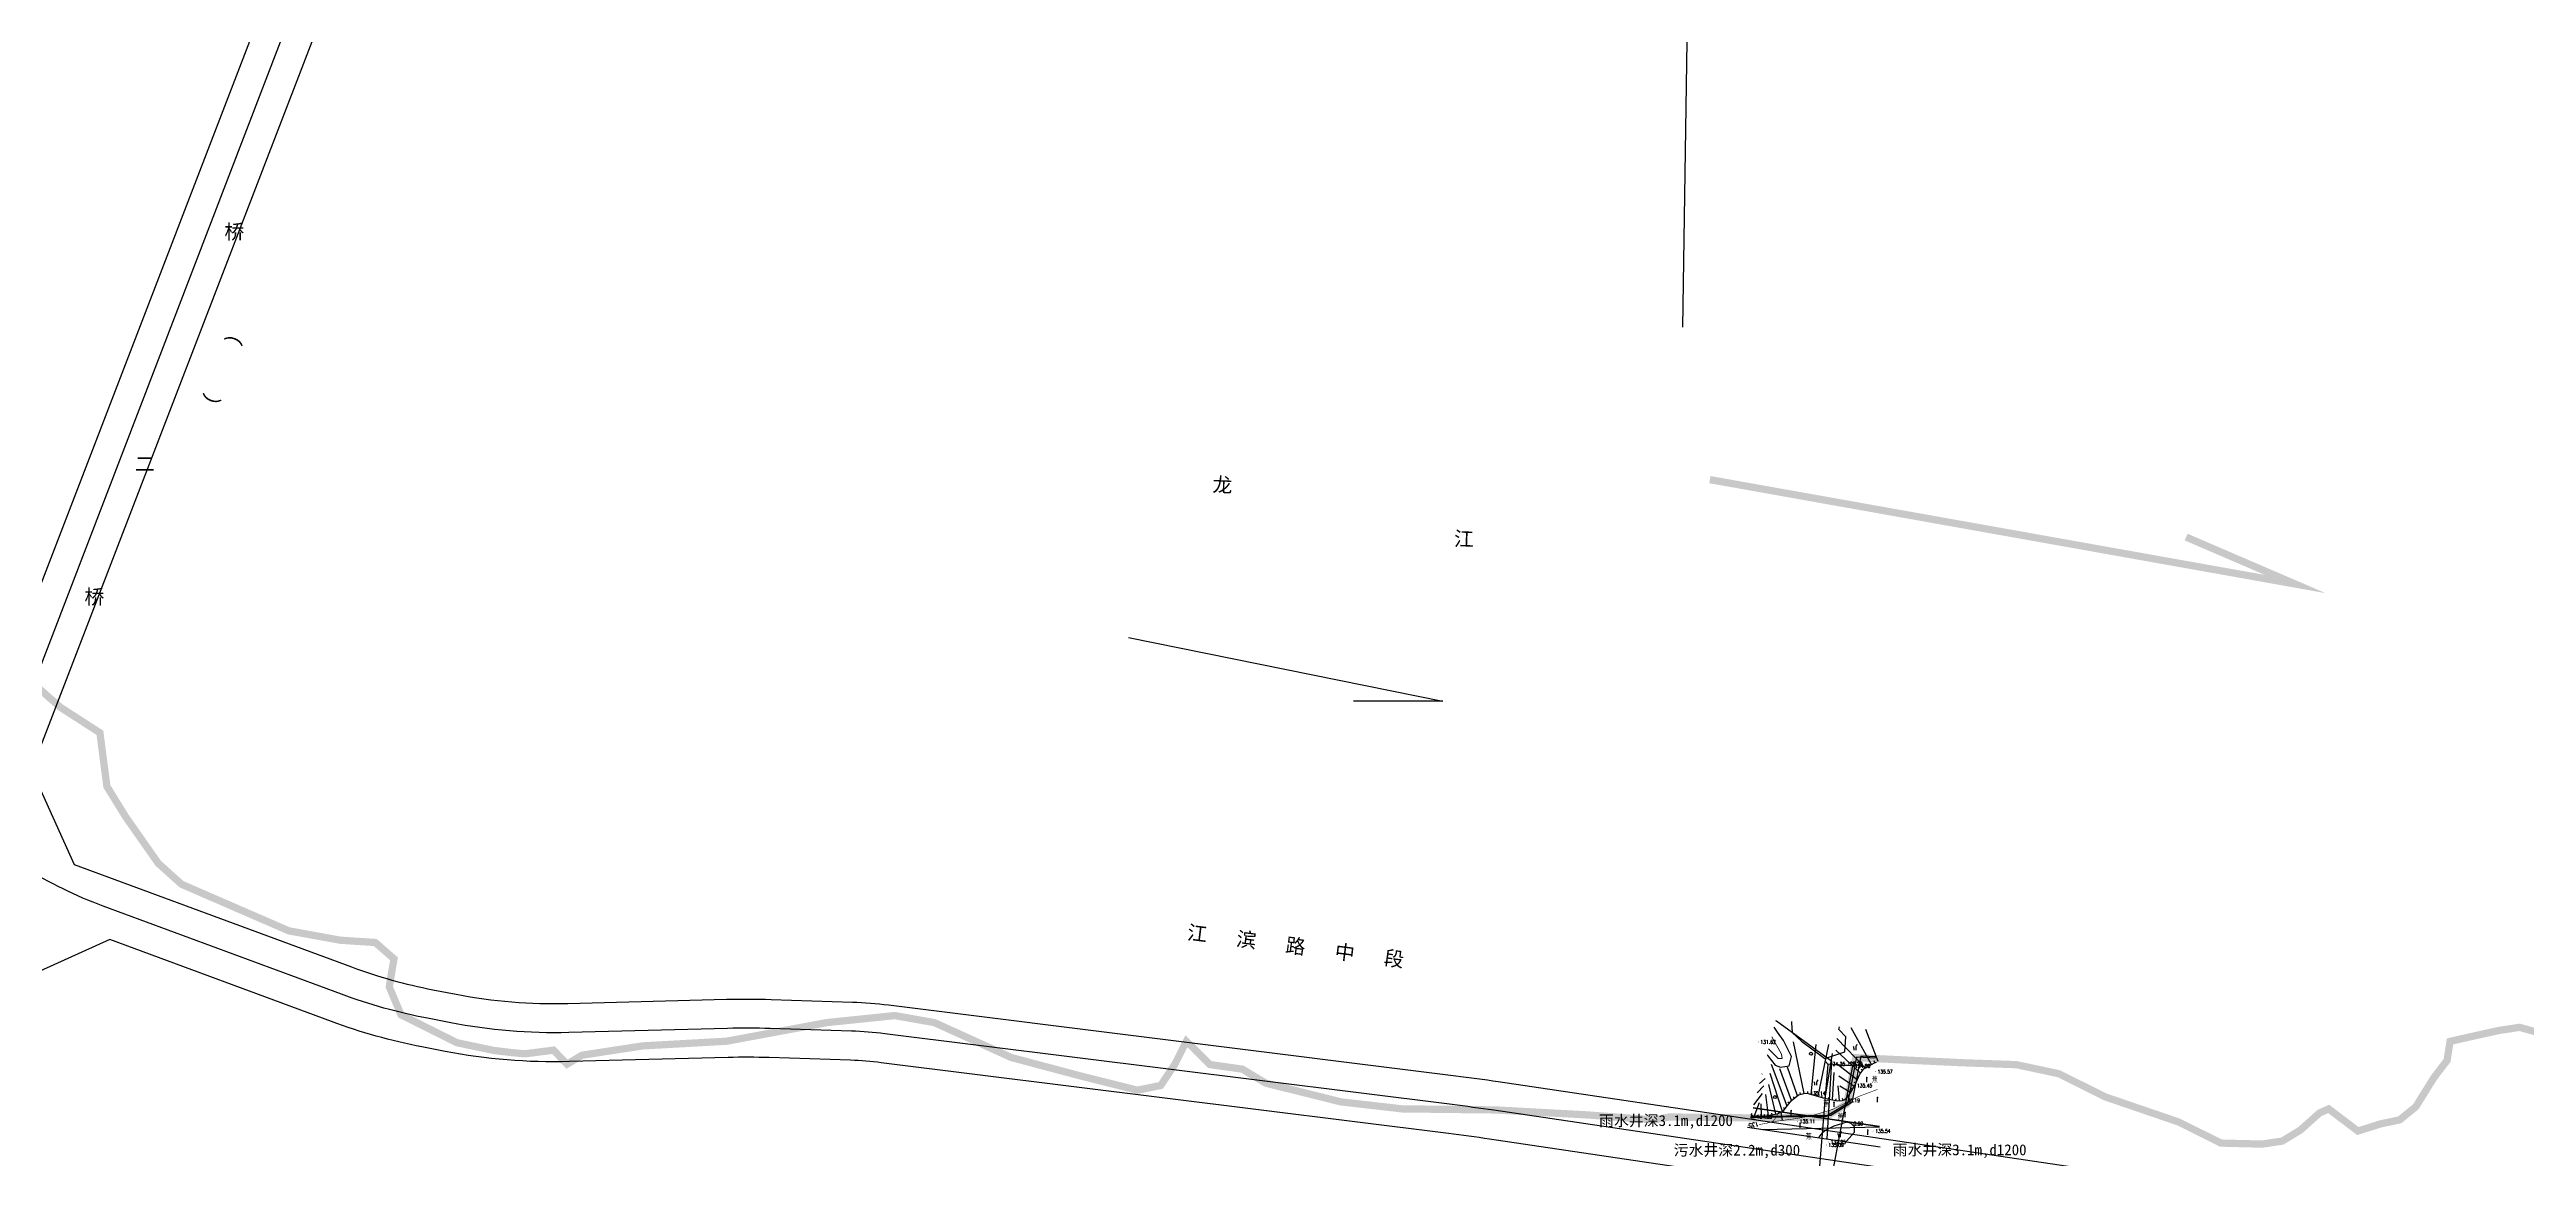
# Model space of a CAD drawing. Extents: x 529262 to 576451, y 2694391 to 2717535.
# Drawn here: x 563690 to 564370, y 2710915 to 2711220 of the extents above; entities that cross this region are included whole.
import ezdxf
from ezdxf.enums import TextEntityAlignment as Align
from ezdxf.xclip import XClip

# ---------------------------------------------------------------- set-up
doc = ezdxf.new("R2010")
doc.units = 0
doc.header["$XCLIPFRAME"] = 0
for name, pattern in [('CONTINOUS', [0]), ('X3', [5, 4, -1]), ('X5', [3, 2, -1])]:
    doc.linetypes.add(name, pattern=pattern)
doc.layers.add('ASSIST', color=7, linetype='Continuous', plot=False)
doc.layers.add('现状管道深度（物探资料）', color=2, linetype='Continuous', plot=False)
for name, color, linetype in [('DGX', 8, 'Continuous'), ('DLSS', 4, 'Continuous'), ('DMTZ', 8, 'Continuous'), ('GCD', 8, 'Continuous'), ('GXYZ', 8, 'Continuous'), ('PP-COM', 7, 'Continuous'), ('RD-中线', 40, 'Continuous'), ('RD-红线', 7, 'Continuous'), ('RD-路名', 7, 'Continuous'), ('ZBTZ', 8, 'Continuous'), ('ZJ', 7, 'Continuous'), ('河流', 4, 'Continuous')]:
    doc.layers.add(name, color=color, linetype=linetype)
for name, color, linetype, lineweight in [('SXSS', 5, 'Continuous', 0), ('规划人行道', 130, 'CONTINOUS', 30), ('规划道路红线', 5, 'Continuous', 40)]:
    doc.layers.add(name, color=color, linetype=linetype, lineweight=lineweight)
doc.styles.add('HZ', font='rs.shx', dxfattribs={"width": 0.8, "bigfont": 'hztxt.shx'})
doc.styles.get("Standard").update_dxf_attribs({"font": '', "height": 2.5, "bigfont": 'smfs.shx'})
doc.styles.add('黑体', font='simhei.ttf')
doc.styles.get('Standard').set_extended_font_data('FangSong_GB2312')
doc.linetypes.add('1033B', pattern='A,1,[159,AAA.SHX,S=1,R=0,X=0,Y=0],1', length=2)
doc.linetypes.add('10421', pattern='A,2,[150,AAA.SHX,S=0.5,R=0,X=0,Y=0.5],1e-11', length=2)
doc.linetypes.add('1161', pattern='A,0,[149,AAA.SHX,S=0.15,R=0,X=0,Y=0],-1.6', length=1.6)
doc.linetypes.add('732', pattern='A,9,-0.5,[162,AAA.SHX,S=1,R=0,X=0,Y=0],-0.5', length=10)

# ---------------------------------------------------------------- blocks, each defined once
blk = doc.blocks.new('A$C19FD0107')
at = {"layer": 'RD-中线', "color": 8, "linetype": 'Continuous'}
blk.add_lwpolyline([(-6627.45, 16505.62), (-6684.65, 16505.48, -0.037492), (-6707.06, 16507.11), (-6911.72, 16537.51, 0.005793), (-6923.17, 16539.07), (-7079.01, 16558.54, 0.02296), (-7088.16, 16559.26), (-7110.5, 16559.99, 0.014678), (-7122.24, 16560.02), (-7165.85, 16558.88, -0.054354), (-7198.26, 16561.55), (-7204.64, 16562.79, -0.040941), (-7228.26, 16569.39), (-7293.69, 16593.62, -0.100519), (-7334.28, 16618.79), (-7334.11, 16618.63, 0.047686), (-7352.15, 16632.63), (-7374.57, 16646.83, 0.049953), (-7410.2, 16664.71, -0.000863), (-7442.34, 16677.06), (-7791.92, 16810.22, -0.001693), (-7793.18, 16810.71), (-7866.66, 16839.5, 0.022456)], format="xyb", dxfattribs=at)
at = {"layer": 'RD-中线', "color": 8, "linetype": 'Continuous', "flags": 128}
blk.add_lwpolyline([(-7393.3, 16445.91), (-7331.33, 16606.32, 0.001946), (-7330.5, 16608.5), (-7322.99, 16628.38, -0.001527), (-7322.34, 16630.1), (-7235.29, 16856.55), (-7172.96, 17013.59, -0.014267), (-7166.2, 17029.31), (-7165.18, 17031.49)], format="xyb", dxfattribs=at)
at = {"layer": 'RD-红线', "color": 8, "linetype": 'Continuous'}
for points in [[(-7174.94, 16986.91), (-7227.83, 16853.63), (-7313.4, 16631.05)], [(-7203.65, 16957.95), (-7242.74, 16859.46), (-7325.37, 16644.5)]]:
    blk.add_lwpolyline(points, dxfattribs=at)
for points in [[(-7313.4, 16631.05), (-7301.68, 16605.11, 0.417843)], [(-7301.68, 16605.11), (-7225.48, 16576.9, 0.040941), (-7203.12, 16570.64), (-7196.74, 16569.41, 0.054354), (-7166.06, 16566.88), (-7122.45, 16568.02, -0.014678), (-7110.24, 16567.98), (-7087.9, 16567.26, -0.02296), (-7078.02, 16566.48), (-6922.18, 16547.01, -0.005793), (-6910.54, 16545.42), (-6705.88, 16515.02, 0.037492), (-6684.67, 16513.48), (-6627.47, 16513.62, 0.003351)]]:
    blk.add_lwpolyline(points, format="xyb", dxfattribs=at)
at = {"layer": 'RD-红线', "color": 8}
blk.add_lwpolyline([(-7291.93, 16584.44), (-7311.14, 16575.78)], dxfattribs=at)
blk.add_lwpolyline([(-6721.74, 16501.2), (-6912.89, 16529.59, 0.005793), (-6924.17, 16531.14), (-7080, 16550.6, 0.02296), (-7088.42, 16551.27), (-7110.76, 16551.99, 0.014678), (-7122.03, 16552.03), (-7165.64, 16550.88, -0.054354), (-7199.78, 16553.7), (-7206.16, 16554.93, -0.040941), (-7231.03, 16561.89), (-7291.93, 16584.44)], format="xyb", dxfattribs=at)
at = {"layer": '河流', "color": 8, "const_width": 2}
for points in [[(-6618.04, 16557), (-6629.93, 16560.31), (-6635.47, 16559.48), (-6642.94, 16557.83), (-6649.02, 16556.45), (-6649.85, 16551.19), (-6653.45, 16546.5), (-6658.43, 16538.48), (-6662.85, 16534.89), (-6668.11, 16533.78), (-6674.35, 16531.81), (-6682.37, 16537.89), (-6684.86, 16536.79), (-6690.12, 16532.09), (-6695.1, 16529.05), (-6700.63, 16528.22), (-6711.97, 16528.5), (-6723.59, 16534.3), (-6743.78, 16541.21), (-6756.51, 16547.56), (-6768.13, 16550.05), (-6783.23, 16550.59), (-6812.27, 16551.98), (-6814.76, 16539.26), (-6820.57, 16535.67), (-6838.83, 16535.4), (-6863.45, 16535.67), (-6867.72, 16534.86), (-6885.98, 16536.24), (-6911.43, 16537.62), (-6936.88, 16537.9), (-6953.75, 16539.83), (-6974.36, 16544.97), (-6980.77, 16548.81), (-6989.74, 16550.09), (-6996.16, 16556.5), (-6999.36, 16550.09), (-7003.21, 16544.33), (-7009.62, 16543.05), (-7025, 16546.89), (-7044.24, 16552.01), (-7065.39, 16561.62), (-7076.29, 16563.54), (-7094.88, 16561.62), (-7122.45, 16556.5), (-7145.53, 16555.21), (-7162.19, 16552.65), (-7166.3, 16550.19), (-7170.02, 16554.04), (-7177.92, 16553.03), (-7182.14, 16553.44), (-7186.36, 16553.95), (-7186.36, 16553.95), (-7196.54, 16556.08), (-7211.92, 16563.76), (-7215.13, 16571.45), (-7213.84, 16579.13), (-7218.97, 16583.62), (-7228.59, 16584.26), (-7242.69, 16586.82), (-7272.18, 16599.63), (-7278.59, 16605.39), (-7287.57, 16618.2), (-7292.7, 16626.52), (-7294.62, 16641.26), (-7305.52, 16648.3), (-7321.55, 16662.39)], [(-6852.35, 16710.84), (-6691.56, 16682.15), (-6721.52, 16695.05)]]:
    blk.add_lwpolyline(points, dxfattribs=at)
blk = doc.blocks.new('GC200')
at = {"linetype": 'Continuous', "const_width": 0.2, "flags": 128}
blk.add_lwpolyline([(-0.1, 0, 1), (0.1, 0, 1)], format="xyb", close=True, dxfattribs=at)
blk = doc.blocks.new('gc246')
at = {"color": 8}
for p, q in [((-0.5, 1), (-0.5, 0)), ((0.5, 1), (0.5, 0))]:
    blk.add_line(p, q, dxfattribs=at)
for centre, radius, start, end in [((-2.9, 0.8), 2.45, 4.3743, 29.0242), ((3.4, 1.1), 2.91, 139.3312, 182.0887)]:
    blk.add_arc(centre, radius, start, end, dxfattribs=at)
blk = doc.blocks.new('gc122')
at = {"color": 8}
blk.add_circle((0, 0), 0.8, dxfattribs=at)
blk = doc.blocks.new('gc165')
at = {"color": 8}
blk.add_line((0, 0), (0, 2), dxfattribs=at)
at = {"color": 8, "const_width": 0.5}
blk.add_lwpolyline([(-0.25, 2.5, 1), (0.25, 2.5, 1)], format="xyb", close=True, dxfattribs=at)

msp = doc.modelspace()

# ---------------------------------------------------------------- linework, layer by layer
at = {"layer": 'ASSIST', "linetype": 'Continuous', "flags": 128}
msp.add_lwpolyline([(564175.446, 2710909.335), (564178.963, 2710908.743), (564184.932, 2710940.294), (564178, 2710940.827)], close=True, dxfattribs=at)
msp.add_lwpolyline([(564175.446, 2710909.335), (564178.963, 2710908.743), (564184.932, 2710940.294), (564178, 2710940.827)], close=True, dxfattribs=at)
at = {"layer": 'DGX', "color": 3, "linetype": 'Continuous', "const_width": 0.15, "elevation": 135}
msp.add_lwpolyline([(564156.06, 2710923.831), (564156.197, 2710923.848)], dxfattribs=at)
at = {"layer": 'DGX', "color": 3, "linetype": 'Continuous', "const_width": 0.15, "flags": 128}
msp.add_lwpolyline([(564159.112, 2710924.202), (564159.24, 2710924.223), (564159.381, 2710924.245), (564159.535, 2710924.27), (564159.703, 2710924.297), (564159.884, 2710924.326), (564160.079, 2710924.357), (564160.286, 2710924.39), (564160.507, 2710924.425), (564160.73, 2710924.462), (564160.945, 2710924.502), (564161.152, 2710924.544), (564161.351, 2710924.589), (564161.541, 2710924.636), (564161.723, 2710924.685), (564161.897, 2710924.737), (564162.063, 2710924.791), (564162.217, 2710924.844), (564162.357, 2710924.895), (564162.481, 2710924.943), (564162.59, 2710924.988), (564162.685, 2710925.029), (564162.764, 2710925.068), (564162.828, 2710925.104), (564162.878, 2710925.136), (564162.92, 2710925.168), (564162.963, 2710925.201), (564163.006, 2710925.234), (564163.05, 2710925.269), (564163.094, 2710925.304), (564163.139, 2710925.34), (564163.184, 2710925.378), (564163.23, 2710925.416), (564163.274, 2710925.454), (564163.316, 2710925.492), (564163.355, 2710925.529), (564163.391, 2710925.565), (564163.424, 2710925.601), (564163.454, 2710925.636), (564163.481, 2710925.671), (564163.506, 2710925.705), (564163.53, 2710925.741), (564163.557, 2710925.783), (564163.587, 2710925.83), (564163.62, 2710925.882), (564163.656, 2710925.939), (564163.694, 2710926.001), (564163.735, 2710926.069), (564163.779, 2710926.142), (564163.826, 2710926.225), (564163.879, 2710926.321), (564163.936, 2710926.432), (564163.998, 2710926.557), (564164.065, 2710926.696), (564164.136, 2710926.849), (564164.212, 2710927.017), (564164.293, 2710927.198)], dxfattribs=at)
at = {"layer": 'DLSS', "linetype": 'X3', "const_width": 0.15, "flags": 128}
msp.add_lwpolyline([(564156.793, 2710926.024), (564159.495, 2710925.211), (564161.279, 2710925.022), (564162.535, 2710924.877), (564163.41, 2710925.037), (564169.366, 2710925.84), (564174.14, 2710926.752), (564176.081, 2710927.369), (564179.311, 2710928.337), (564186.63, 2710931.958), (564191.542, 2710933.796), (564191.764, 2710933.828)], dxfattribs=at)
at = {"layer": 'DMTZ', "linetype": 'Continuous'}
for p, q in [((564190.077, 2710940.723), (564184.473, 2710950.734)), ((564173.479, 2710932.522), (564174.842, 2710946.237)), ((564175.397, 2710931.956), (564178.342, 2710946.166)), ((564177.326, 2710931.433), (564179.28, 2710943.736)), ((564187.004, 2710938.291), (564180.209, 2710944.664)), ((564188.332, 2710939.746), (564180.494, 2710947.806)), ((564159.282, 2710935.509), (564160.815, 2710936.846)), ((564165.564, 2710927.802), (564162.205, 2710938.235)), ((564179.283, 2710931.022), (564179.78, 2710938.512)), ((564186.132, 2710936.5), (564180.637, 2710940.809)), ((564185.298, 2710934.684), (564181.066, 2710937.453)), ((564186.533, 2710937.416), (564186.075, 2710937.616)), ((564187.606, 2710939.09), (564187.206, 2710939.391)), ((564189.204, 2710940.234), (564188.96, 2710940.671)), ((564190.956, 2710941.198), (564190.798, 2710941.673)), ((564157.739, 2710929.63), (564160.073, 2710932.77)), ((564157.81, 2710926.393), (564159.239, 2710930.27)), ((564158.596, 2710932.894), (564160.49, 2710934.854)), ((564161.765, 2710926.632), (564161, 2710932.446)), ((564163.718, 2710927.063), (564161.803, 2710935.237)), ((564167.464, 2710930.078), (564167.072, 2710930.388)), ((564168.888, 2710931.461), (564168.582, 2710931.857)), ((564170.567, 2710932.492), (564170.43, 2710932.973)), ((564172.515, 2710932.782), (564172.56, 2710933.28)), ((564174.438, 2710932.239), (564174.579, 2710932.719)), ((564176.356, 2710931.672), (564176.497, 2710932.152)), ((564178.304, 2710931.228), (564178.407, 2710931.717)), ((564180.262, 2710930.816), (564180.364, 2710931.306)), ((564181.253, 2710930.769), (564180.851, 2710934.8)), ((564184.267, 2710932.971), (564181.302, 2710934.786)), ((564182.241, 2710930.869), (564182.068, 2710931.338)), ((564183.744, 2710932.118), (564183.318, 2710932.379)), ((564184.783, 2710933.827), (564184.355, 2710934.085)), ((564185.731, 2710935.584), (564185.273, 2710935.784)), ((564156.947, 2710926.897), (564157.287, 2710927.264)), ((564158.792, 2710926.294), (564158.764, 2710926.793)), ((564159.791, 2710926.349), (564159.703, 2710929.899)), ((564160.786, 2710926.429), (564160.684, 2710926.919)), ((564162.744, 2710926.835), (564162.63, 2710927.322)), ((564164.666, 2710927.363), (564164.446, 2710927.812)), ((564166.253, 2710928.487), (564165.843, 2710928.774))]:
    msp.add_line(p, q, dxfattribs=at)
at = {"layer": 'DMTZ'}
for p, q in [((564171.529, 2710932.767), (564168.627, 2710946.951)), ((564191.905, 2710941.512), (564188.509, 2710950.304)), ((564159.956, 2710938.081), (564159.981, 2710938.096)), ((564166.844, 2710929.293), (564162.576, 2710940.736)), ((564168.097, 2710930.849), (564164.893, 2710939.486)), ((564169.679, 2710932.073), (564166.947, 2710939.985))]:
    msp.add_line(p, q, dxfattribs=at)
at = {"layer": 'DMTZ', "linetype": '1033B', "flags": 128}
for points in [[(564161.373, 2710943.479), (564161.575, 2710943.126), (564163.607, 2710940.507), (564165.051, 2710939.972), (564167.403, 2710940.347), (564168.045, 2710942.912), (564165.9, 2710947.257), (564164.242, 2710949.609), (564163.329, 2710950.935)], [(564168.06, 2710952.486), (564168.043, 2710952.174), (564168.278, 2710949.509), (564170.786, 2710947.08), (564177.263, 2710942.343), (564182.691, 2710944.217), (564182.953, 2710948.271), (564181.057, 2710950.293), (564181.202, 2710951.084)]]:
    msp.add_lwpolyline(points, dxfattribs=at)
at = {"layer": 'DMTZ', "linetype": 'Continuous', "flags": 128}
msp.add_lwpolyline([(564157.011, 2710926.854), (564157.921, 2710926.329), (564158.78, 2710926.293), (564160.621, 2710926.395), (564162.725, 2710926.831), (564164.362, 2710927.214), (564165.881, 2710927.957), (564166.616, 2710929.005), (564168.039, 2710930.804), (564170.017, 2710932.335), (564171.804, 2710932.846), (564172.637, 2710932.771), (564176.772, 2710931.549), (564180.632, 2710930.739), (564182.081, 2710930.81), (564182.711, 2710931.043), (564183.598, 2710931.879), (564184.359, 2710933.121), (564185.441, 2710934.921), (564186.796, 2710938.016), (564187.932, 2710939.522), (564190.882, 2710941.174), (564191.447, 2710941.361)], dxfattribs=at)
at = {"layer": 'DMTZ', "linetype": '10421', "flags": 128}
msp.add_lwpolyline([(564182.906, 2710919.494), (564183.132, 2710919.61), (564185.407, 2710922.062), (564185.387, 2710923.607), (564184.489, 2710924.464), (564183.223, 2710924.831), (564179.672, 2710923.73), (564177.345, 2710922.547), (564176.161, 2710921.445), (564175.589, 2710920.689), (564175.575, 2710920.583)], dxfattribs=at)
at = {"layer": 'GXYZ', "linetype": 'Continuous'}
msp.add_line((564160.124, 2710922.878), (564192.194, 2710923.596), dxfattribs=at)
at = {"layer": 'GXYZ', "linetype": '732', "flags": 128}
for points in [[(564148.757, 2711662.133), (564183.344, 2711655.51), (564175.773, 2711615.306), (564167.716, 2711574.761), (564160.004, 2711529.741), (564151.074, 2711492.566), (564142.748, 2711451.43), (564138.085, 2711143.363)], [(564177.901, 2710920.237), (564179.144, 2710941.518), (564163.909, 2710952.582), (564163.786, 2710952.677)]]:
    msp.add_lwpolyline(points, dxfattribs=at)
at = {"layer": 'RD-路名', "color": 7, "linetype": 'Continuous'}
msp.add_lwpolyline([(563985.906, 2711058.051), (564072.312, 2711040.513), (564047.75, 2711040.513)], dxfattribs=at)
at = {"layer": 'SXSS', "color": 8, "linetype": 'Continuous'}
for p, q in [((564175.446, 2710909.335), (564178, 2710940.827)), ((564178, 2710940.827), (564177.48, 2710941.434)), ((564178.963, 2710908.743), (564184.932, 2710940.294)), ((564184.932, 2710940.294), (564185.54, 2710940.814))]:
    msp.add_line(p, q, dxfattribs=at)
at = {"layer": 'SXSS', "color": 8, "linetype": 'X5'}
msp.add_line((564184.932, 2710940.294), (564178, 2710940.827), dxfattribs=at)
at = {"layer": 'SXSS', "color": 8, "linetype": 'Continuous', "flags": 128}
msp.add_lwpolyline([(564161.782, 2710945.041), (564164.419, 2710942.327), (564165.468, 2710942.367), (564165.306, 2710943.536), (564162.632, 2710948.278)], dxfattribs=at)
at = {"layer": 'ZBTZ', "linetype": '1161', "flags": 128}
msp.add_lwpolyline([(564165.12, 2710927.585), (564165.48, 2710925.316)], dxfattribs=at)
at = {"layer": '河流', "color": 4}
for points, elevation in [([(564191.401, 2710942.466), (564185.907, 2710942.728), (564183.418, 2710930.015), (564177.608, 2710926.423), (564159.35, 2710926.146), (564156.833, 2710926.174)], 152.45), ([(564191.401, 2710942.466), (564185.907, 2710942.728), (564183.418, 2710930.015), (564177.608, 2710926.423), (564159.35, 2710926.146), (564156.833, 2710926.174)], 152.45), ([(564191.401, 2710942.466), (564185.907, 2710942.728), (564183.418, 2710930.015), (564177.608, 2710926.423), (564159.35, 2710926.146), (564156.833, 2710926.174)], 152.45), ([(564191.401, 2710942.466), (564185.907, 2710942.728), (564183.418, 2710930.015), (564177.608, 2710926.423), (564159.35, 2710926.146), (564156.833, 2710926.174)], 152.45), ([(564191.401, 2710942.466), (564185.907, 2710942.728), (564183.418, 2710930.015), (564177.608, 2710926.423), (564159.35, 2710926.146), (564156.833, 2710926.174)], 152.45), ([(564191.387, 2710942.781), (564187.139, 2710942.983), (564184.649, 2710930.27), (564178.84, 2710926.677), (564160.582, 2710926.401), (564156.903, 2710926.442)], 6.597), ([(564191.387, 2710942.781), (564187.139, 2710942.983), (564184.649, 2710930.27), (564178.84, 2710926.677), (564160.582, 2710926.401), (564156.903, 2710926.442)], 6.597), ([(564191.387, 2710942.781), (564187.139, 2710942.983), (564184.649, 2710930.27), (564178.84, 2710926.677), (564160.582, 2710926.401), (564156.903, 2710926.442)], 6.597)]:
    msp.add_lwpolyline(points, dxfattribs=dict(at, elevation=elevation))
at = {"layer": '规划人行道', "elevation": 6.518, "flags": 128}
msp.add_lwpolyline([(564155.945, 2710923.498), (564192.404, 2710918.083)], dxfattribs=at)
msp.add_lwpolyline([(564155.945, 2710923.498), (564192.404, 2710918.083)], dxfattribs=at)
msp.add_lwpolyline([(564155.945, 2710923.498), (564192.404, 2710918.083)], dxfattribs=at)
at = {"layer": '规划道路红线', "elevation": 6.518, "flags": 128}
msp.add_lwpolyline([(564157.528, 2710928.824), (564192.191, 2710923.675)], dxfattribs=at)
msp.add_lwpolyline([(564157.528, 2710928.824), (564192.191, 2710923.675)], dxfattribs=at)
msp.add_lwpolyline([(564157.528, 2710928.824), (564192.191, 2710923.675)], dxfattribs=at)

# ---------------------------------------------------------------- block references
at = {"layer": 'GCD', "linetype": 'Continuous'}
ref = msp.add_blockref('GC200', (564158.929, 2710946.897, 131.623), dxfattribs=dict(at, xscale=0.5, yscale=0.5))
ref.add_attrib('height', '131.62', dxfattribs={"linetype": 'Continuous', "height": 1, "style": 'HZ', "width": 0.8}).set_placement((564159.529, 2710946.897, 131.623), align=Align.MIDDLE_LEFT)
at = {"layer": 'GCD', "color": 3, "linetype": 'Continuous'}
ref = msp.add_blockref('GC200', (564177.996, 2710940.825, 134.35), dxfattribs=dict(at, xscale=0.5, yscale=0.5, zscale=0.5))
ref.add_attrib('height', '134.35', dxfattribs={"linetype": 'Continuous', "height": 1, "style": 'HZ', "width": 0.8}).set_placement((564178.596, 2710940.825, 134.35), align=Align.MIDDLE_LEFT)
ref = msp.add_blockref('GC200', (564182.767, 2710940.934, 128.195), dxfattribs=dict(at, xscale=0.5, yscale=0.5, zscale=0.5))
ref.add_attrib('height', '128.20', dxfattribs={"linetype": 'Continuous', "height": 1, "style": 'HZ', "width": 0.8}).set_placement((564183.367, 2710940.934, 128.195), align=Align.MIDDLE_LEFT)
ref = msp.add_blockref('GC200', (564184.92, 2710940.288, 134.858), dxfattribs=dict(at, xscale=0.5, yscale=0.5, zscale=0.5))
ref.add_attrib('height', '134.86', dxfattribs={"linetype": 'Continuous', "height": 1, "style": 'HZ', "width": 0.8}).set_placement((564185.52, 2710940.288, 134.858), align=Align.MIDDLE_LEFT)
at = {"layer": 'GCD', "linetype": 'Continuous'}
ref = msp.add_blockref('GC200', (564191.08, 2710938.736, 135.574), dxfattribs=dict(at, xscale=0.5, yscale=0.5, zscale=0.5))
ref.add_attrib('height', '135.57', dxfattribs={"linetype": 'Continuous', "height": 1, "style": 'HZ', "width": 0.8}).set_placement((564191.68, 2710938.736, 135.574), align=Align.MIDDLE_LEFT)
ref = msp.add_blockref('GC200', (564172.637, 2710932.771, 135.14), dxfattribs=dict(at, xscale=0.5, yscale=0.5, zscale=0.5))
ref.add_attrib('height', '135.14', dxfattribs={"linetype": 'Continuous', "height": 1, "style": 'HZ', "width": 0.8}).set_placement((564173.237, 2710932.771, 135.14), align=Align.MIDDLE_LEFT)
ref = msp.add_blockref('GC200', (564182.081, 2710930.81, 135.193), dxfattribs=dict(at, xscale=0.5, yscale=0.5, zscale=0.5))
ref.add_attrib('height', '135.19', dxfattribs={"linetype": 'Continuous', "height": 1, "style": 'HZ', "width": 0.8}).set_placement((564182.681, 2710930.81, 135.193), align=Align.MIDDLE_LEFT)
ref = msp.add_blockref('GC200', (564185.441, 2710934.921, 135.45), dxfattribs=dict(at, xscale=0.5, yscale=0.5, zscale=0.5))
ref.add_attrib('height', '135.45', dxfattribs={"linetype": 'Continuous', "height": 1, "style": 'HZ', "width": 0.8}).set_placement((564186.041, 2710934.921, 135.45), align=Align.MIDDLE_LEFT)
ref = msp.add_blockref('GC200', (564157.921, 2710926.329, 134.875), dxfattribs=dict(at, xscale=0.5, yscale=0.5, zscale=0.5))
ref.add_attrib('height', '134.88', dxfattribs={"linetype": 'Continuous', "height": 1, "style": 'HZ', "width": 0.8}).set_placement((564158.521, 2710926.329, 134.875), align=Align.MIDDLE_LEFT)
ref = msp.add_blockref('GC200', (564169.739, 2710925.065, 135.11), dxfattribs=dict(at, xscale=0.5, yscale=0.5, zscale=0.5))
ref.add_attrib('height', '135.11', dxfattribs={"linetype": 'Continuous', "height": 1, "style": 'HZ', "width": 0.8}).set_placement((564170.339, 2710925.065, 135.11), align=Align.MIDDLE_LEFT)
ref = msp.add_blockref('GC200', (564184.489, 2710924.464), dxfattribs=dict(at, xscale=0.5, yscale=0.5, zscale=0.5))
ref.add_attrib('height', '0.00', dxfattribs={"linetype": 'Continuous', "height": 1, "style": 'HZ', "width": 0.8}).set_placement((564185.089, 2710924.464), align=Align.MIDDLE_LEFT)
ref = msp.add_blockref('GC200', (564177.612, 2710918.587, 135.094), dxfattribs=dict(at, xscale=0.5, yscale=0.5, zscale=0.5))
ref.add_attrib('height', '135.09', dxfattribs={"linetype": 'Continuous', "height": 1, "style": 'HZ', "width": 0.8}).set_placement((564178.212, 2710918.587, 135.094), align=Align.MIDDLE_LEFT)
ref = msp.add_blockref('GC200', (564178.184, 2710919.372, 132.254), dxfattribs=dict(at, xscale=0.5, yscale=0.5, zscale=0.5))
ref.add_attrib('height', '132.25', dxfattribs={"linetype": 'Continuous', "height": 1, "style": 'HZ', "width": 0.8}).set_placement((564178.784, 2710919.372, 132.254), align=Align.MIDDLE_LEFT)
ref = msp.add_blockref('GC200', (564190.488, 2710922.412, 135.54), dxfattribs=dict(at, xscale=0.5, yscale=0.5))
ref.add_attrib('height', '135.54', dxfattribs={"linetype": 'Continuous', "height": 1, "style": 'HZ', "width": 0.8}).set_placement((564191.088, 2710922.412, 135.54), align=Align.MIDDLE_LEFT)
at = {"layer": 'PP-COM'}
ref = msp.add_blockref('A$C19FD0107', (570997.993, 2694390.603), dxfattribs=at)
XClip(ref).set_block_clipping_path([(-9366.4383134884, 14428.6043910822), (-3328.4480743363, 17452.7484863754)])
at = {"layer": 'ZBTZ', "linetype": 'Continuous', "xscale": 0.5, "yscale": 0.5, "zscale": 0.5}
for p in [(564173.423, 2710943.657), (564163.519, 2710931.739)]:
    msp.add_blockref('gc122', p, dxfattribs=at)
at = {"layer": 'ZBTZ', "linetype": 'Continuous', "xscale": 0.5, "yscale": 0.5}
for name, p in [('gc246', (564185.451, 2710944.678)), ('gc165', (564188.733, 2710935.829)), ('gc246', (564174.657, 2710934.977)), ('gc165', (564179.745, 2710929.048)), ('gc165', (564191.709, 2710930.364)), ('gc165', (564167.973, 2710926.748)), ('gc165', (564170.413, 2710923.286)), ('gc165', (564182.785, 2710926.248)), ('gc246', (564181.177, 2710920.772)), ('gc165', (564189.01, 2710921.416))]:
    msp.add_blockref(name, p, dxfattribs=at)

# ---------------------------------------------------------------- texts
at = {"layer": 'DGX', "linetype": 'Continuous', "style": 'HZ', "width": 0.8}
msp.add_text('135', height=1.2, rotation=190.205288, dxfattribs=at).set_placement((564157.638, 2710924.114, 135), align=Align.MIDDLE)
at = {"layer": 'RD-路名', "color": 7, "linetype": 'Continuous', "style": '黑体'}
for s, p in [('桥', (563740.311, 2711169.641)), ('二', (563715.712, 2711105.793)), ('桥', (563701.865, 2711069.293))]:
    msp.add_text(s, height=4, dxfattribs=at).set_placement(p, align=Align.MIDDLE)
for s, rotation, p in [('龙', 357.826092, (564011.742, 2711100.11)), ('江', 357.826092, (564078.09, 2711085.24)), ('江   滨   路   中   段', 352.642991, (564031.87, 2710973.342))]:
    msp.add_text(s, height=4, rotation=rotation, dxfattribs=at).set_placement(p, align=Align.MIDDLE)
at = {"layer": 'RD-路名', "color": 7, "linetype": 'Continuous', "insert": (563744.337, 2711143.98), "char_height": 4, "attachment_point": 1, "rotation": 248.851555, "style": '黑体'}
msp.add_mtext_dynamic_manual_height_columns('\\pi-12,l16,t16;(^I  )', width=312.81606, gutter_width=357.193, heights=[0], dxfattribs=at)
at = {"layer": 'ZJ', "color": 8, "linetype": 'Continuous', "style": 'HZ', "width": 0.8}
for p in [(564190.937, 2710936.633), (564177.587, 2710930.022), (564181.502, 2710926.459), (564172.789, 2710921.007)]:
    msp.add_text('蕉', height=1.5, dxfattribs=at).set_placement(p, align=Align.MIDDLE)
at = {"layer": '现状管道深度（物探资料）', "color": 3}
for p in [(564133.57, 2710925.295), (564214.24, 2710917.26)]:
    msp.add_text('雨水井深3.1m,d1200', height=3, dxfattribs=at).set_placement(p, align=Align.MIDDLE_CENTER)
at = {"layer": '现状管道深度（物探资料）'}
msp.add_text('污水井深2.2m,d300', height=3, dxfattribs=at).set_placement((564153.06, 2710917.175), align=Align.MIDDLE_CENTER)

doc.saveas('drawing.dxf')
